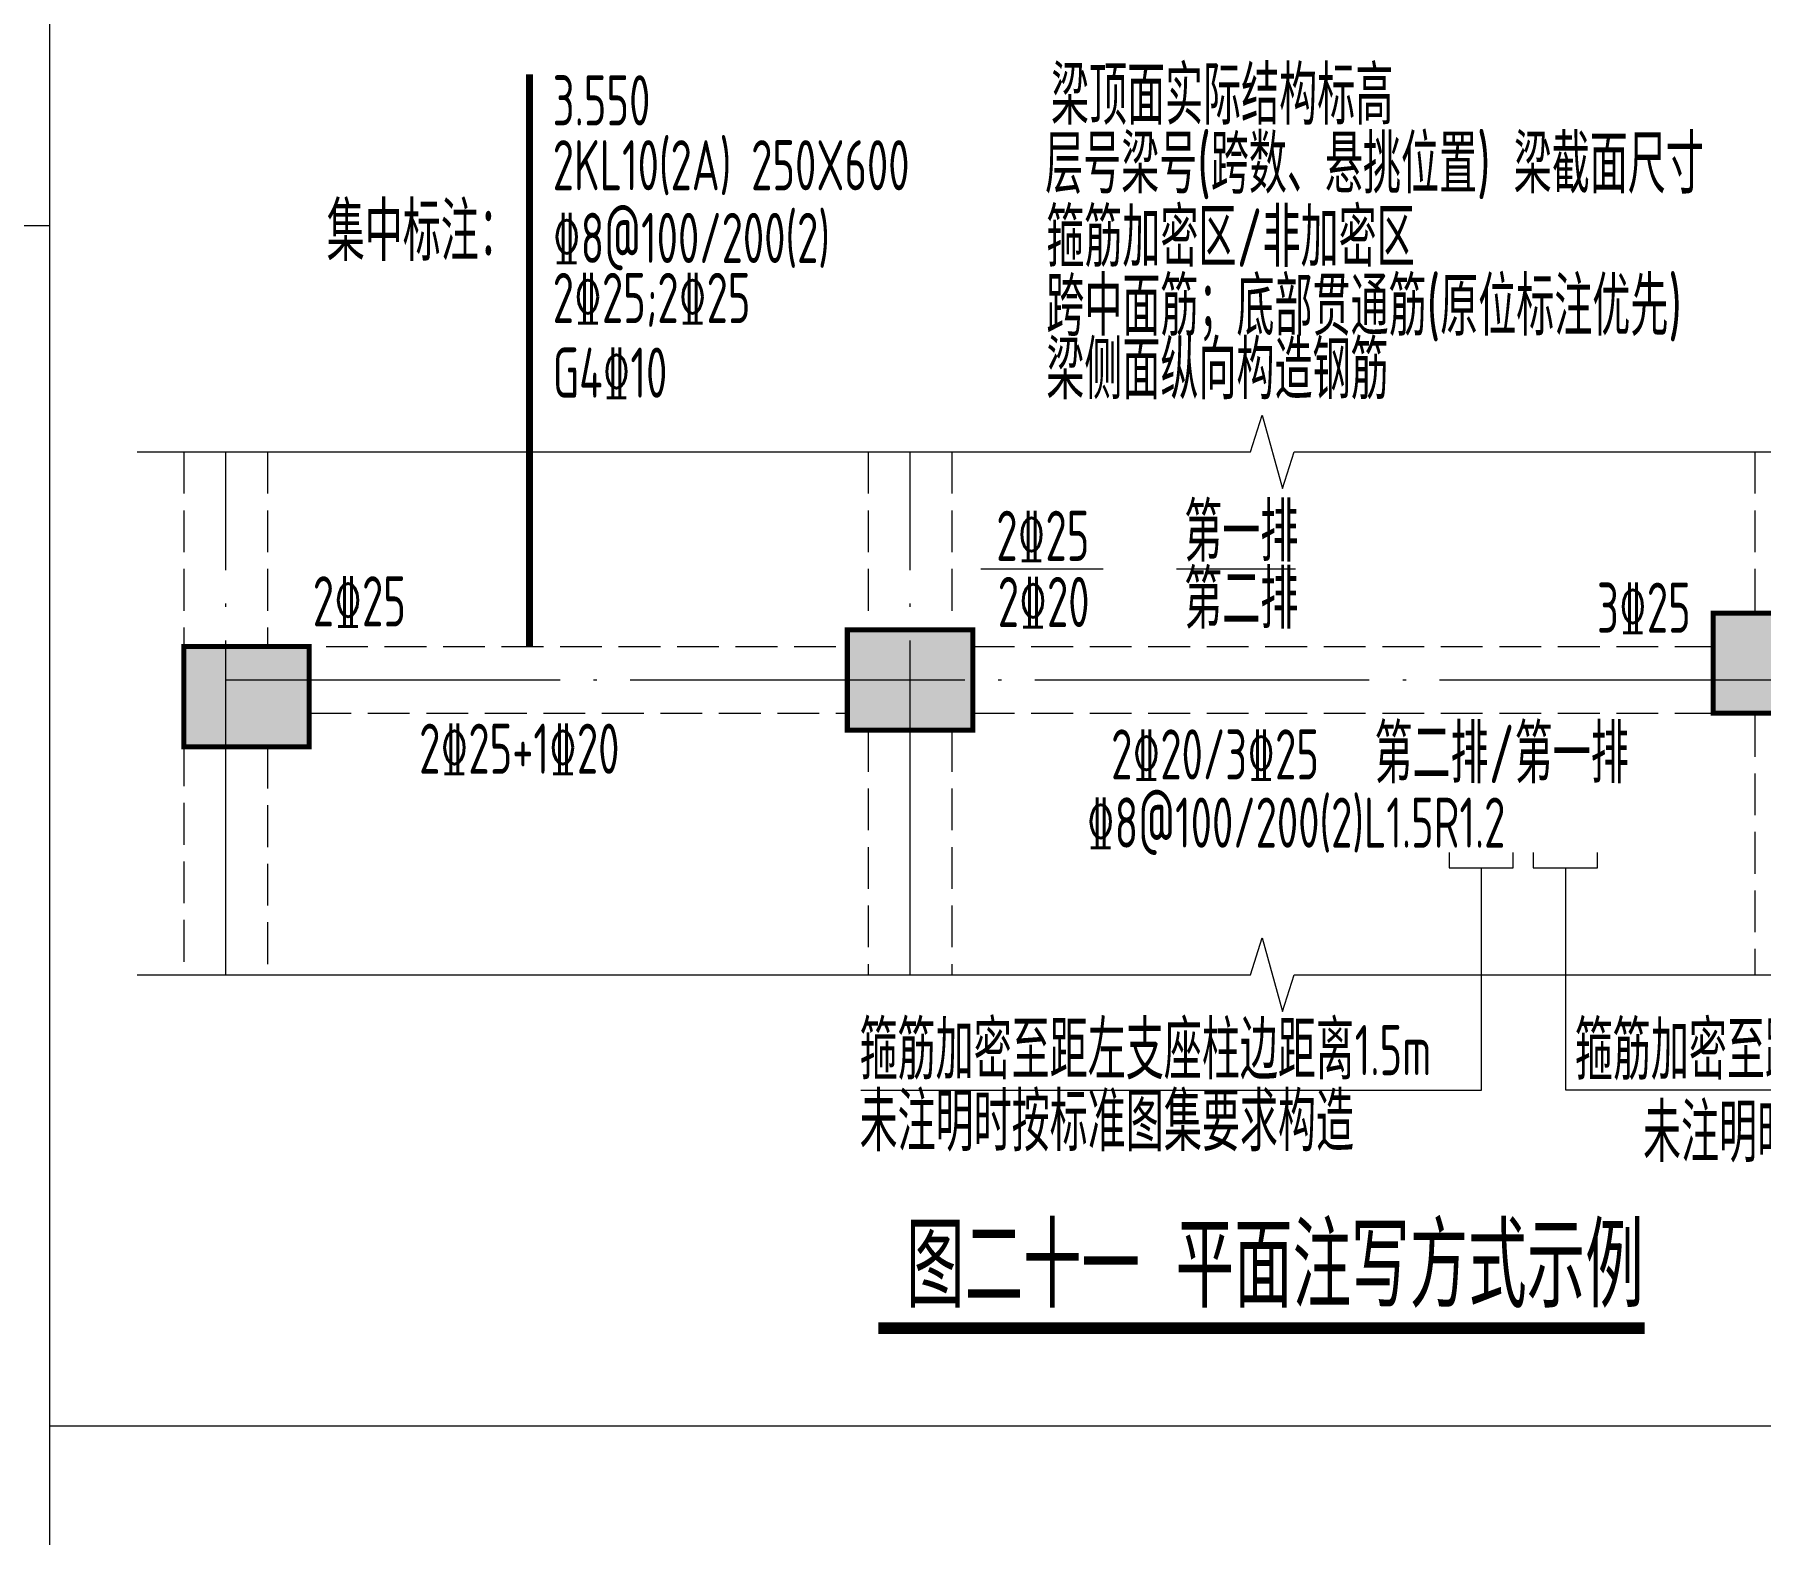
# Model space of a CAD drawing. Extents: x 5874492 to 7194610, y -939842 to -279257.
# Drawn here: x 5966824 to 5977148, y -644967 to -635993 of the extents above; entities that cross this region are included whole.
import ezdxf

# ---------------------------------------------------------------- set-up
doc = ezdxf.new("R2010")
doc.units = 0
doc.header["$LTSCALE"] = 1000
doc.linetypes.add('DASH', pattern=[0.35, 0.25, -0.1])
doc.linetypes.add('DOTE', pattern=[2.42, 2, -0.2, 0.02, -0.2])
for name, color, linetype, lineweight in [('S-基础-HATCH', 251, 'Continuous', 20), ('S-墙柱-COLU', 50, 'Continuous', 20), ('S-板-BEAM', 4, 'DASH', 20), ('S-轴网-轴线', 1, 'DOTE', 9), ('S-通用-TAB', 7, 'Continuous', 20), ('S-通用-TEXT', 7, 'Continuous', 20), ('S-通用-THIN', 7, 'Continuous', 20)]:
    doc.layers.add(name, color=color, linetype=linetype, lineweight=lineweight)
doc.styles.add('TSSD_Rein', font='tssdeng.shx', dxfattribs={"width": 0.7, "bigfont": 'hztxt.shx'})
doc.styles.add('TSSD_Rein_300(数字)', font='Tssdeng.shx', dxfattribs={"width": 0.65, "height": 300, "bigfont": 'hztxt.shx'})
doc.styles.add('TSSD_Rein_350（文字）', font='Tssdeng.shx', dxfattribs={"width": 0.65, "height": 350, "bigfont": 'hztxt.shx'})

# ---------------------------------------------------------------- blocks, each defined once
blk = doc.blocks.new('SSDF112')
at = {"layer": 'S-基础-HATCH'}
for points in [[(196362, 295867), (195612, 295867), (195612, 295267), (196362, 295267)], [(190434, 295767), (191184, 295767), (191184, 295167), (190434, 295167)], [(186466, 295667), (187216, 295667), (187216, 295067), (186466, 295067)]]:
    blk.add_hatch(color=256, dxfattribs=at).paths.add_polyline_path(points)
at = {"layer": 'S-墙柱-COLU', "linetype": 'Continuous', "const_width": 30}
for points in [[(196362, 295867), (195612, 295867), (195612, 295267), (196362, 295267)], [(190434, 295167), (190434, 295767), (191184, 295767), (191184, 295167)]]:
    blk.add_lwpolyline(points, close=True, dxfattribs=at)
at = {"layer": 'S-墙柱-COLU', "const_width": 30}
blk.add_lwpolyline([(186466, 295667), (187216, 295667), (187216, 295067), (186466, 295067)], close=True, dxfattribs=at)
at = {"layer": 'S-墙柱-COLU', "linetype": 'Continuous'}
blk.add_ellipse((195849, 295257), major_axis=(12.5, 0), ratio=0.8, start_param=6.283185, end_param=7.853982, dxfattribs=at)
at = {"layer": 'S-板-BEAM'}
for p, q in [((186466, 296831), (186466, 293703)), ((186966, 296831), (186966, 295667)), ((190559, 296831), (190559, 295767)), ((191059, 296831), (191059, 295767)), ((195862, 296831), (195862, 295867)), ((186966, 295667), (190434, 295667)), ((191184, 295667), (195612, 295667)), ((187216, 295267), (190434, 295267)), ((191184, 295267), (195849, 295267)), ((195862, 295257), (195862, 293703)), ((190559, 295167), (190559, 293703)), ((191059, 295167), (191059, 293703)), ((186966, 295067), (186966, 293703))]:
    blk.add_line(p, q, dxfattribs=at)
at = {"layer": 'S-轴网-轴线', "lineweight": 13}
for p, q in [((186716, 293703), (186716, 296831)), ((190809, 293703), (190809, 296831)), ((186716, 295467), (199237, 295467))]:
    blk.add_line(p, q, dxfattribs=at)
at = {"layer": 'S-通用-TEXT', "color": 7, "linetype": 'Continuous'}
blk.add_line((191232, 296132), (191965, 296132), dxfattribs=at)
at = {"layer": 'S-通用-TEXT'}
for p, q in [((192402, 296132), (193115, 296132)), ((194034, 294435), (194034, 294342)), ((194417, 294342), (194417, 294435)), ((194537, 294435), (194537, 294342)), ((194920, 294342), (194920, 294435)), ((194034, 294342), (194417, 294342)), ((194225, 294342), (194225, 293011)), ((194537, 294342), (194920, 294342)), ((194729, 294342), (194729, 293015)), ((194225, 293011), (190515, 293011)), ((194729, 293015), (198440, 293015))]:
    blk.add_line(p, q, dxfattribs=at)
at = {"layer": 'S-通用-TEXT', "const_width": 40}
blk.add_lwpolyline([(188533, 295667), (188533, 299090)], dxfattribs=at)
at = {"layer": 'S-通用-TEXT', "color": 3, "const_width": 70}
blk.add_lwpolyline([(190619, 291589), (195202, 291589)], dxfattribs=at)
at = {"layer": 'S-通用-THIN'}
for points in [[(186186, 296831), (192846, 296831), (192916, 297051), (193036, 296611), (193106, 296831), (199767, 296831)], [(186186, 293703), (192846, 293703), (192916, 293923), (193036, 293483), (193106, 293703), (199767, 293703)]]:
    blk.add_lwpolyline(points, dxfattribs=at)
at = {"layer": 'S-通用-TEXT', "style": 'TSSD_Rein_350（文字）', "width": 0.65}
for s, p in [('梁顶面实际结构标高', (191652, 298788)), ('层号梁号(跨数、悬挑位置) 梁截面尺寸', (191617, 298377)), ('集中标注：', (187320, 297973)), ('箍筋加密区/非加密区', (191624, 297938)), ('跨中面筋；底部贯通筋(原位标注优先)', (191624, 297526)), ('梁侧面纵向构造钢筋', (191624, 297146)), ('第一排', (192449, 296175)), ('第二排', (192449, 295773)), ('第二排/第一排', (193587, 294849)), ('箍筋加密至距左支座柱边距离', (190507, 293076)), ('箍筋加密至距右支座柱边距离 ', (194785, 293074)), ('未注明时按标准图集要求构造', (190507, 292647)), ('未注明时按标准图集要求构造', (195193, 292582))]:
    blk.add_text(s, height=350, rotation=0, dxfattribs=at).set_placement(p)
at = {"layer": 'S-通用-TEXT', "color": 7, "linetype": 'Continuous', "style": 'TSSD_Rein_300(数字)', "width": 0.65}
for s, p in [('3.550', (188672, 298784)), ('2KL10(2A) 250X600', (188672, 298396)), ('\x848@100/200(2)', (188672, 297961)), ('2\x8425;2\x8425', (188672, 297602)), ('G4\x8410', (188672, 297155)), ('2\x8425', (191325, 296179)), ('2\x8425', (187237, 295787)), ('2\x8420 ', (191334, 295783)), ('3\x8425', (194918, 295749)), ('2\x8425+1\x8420', (187873, 294905)), ('2\x8420/3\x8425', (192012, 294871)), ('\x848@100/200(2)L1.5R1.2 ', (191866, 294463)), ('1.5m ', (193469, 293102))]:
    blk.add_text(s, height=300, dxfattribs=at).set_placement(p)
at = {"layer": 'S-通用-TEXT', "color": 0, "style": 'TSSD_Rein', "width": 0.7}
blk.add_text('图二十一 平面注写方式示例', height=500, rotation=0, dxfattribs=at).set_placement((190785, 291711))

msp = doc.modelspace()

# ---------------------------------------------------------------- linework, layer by layer
at = {"layer": 'S-通用-TAB'}
for p, q in [((5966915.4, -668690.6), (5966915.4, -611290.6)), ((5959156.9, -637134.8), (5966915.4, -637134.8)), ((5966915.4, -644315.5), (5983415.4, -644315.5))]:
    msp.add_line(p, q, dxfattribs=at)

# ---------------------------------------------------------------- block references
at = {"layer": 'S-通用-TEXT'}
msp.add_blockref('SSDF112', (5781252.1, -935320.6), dxfattribs=at)

doc.saveas('drawing.dxf')
